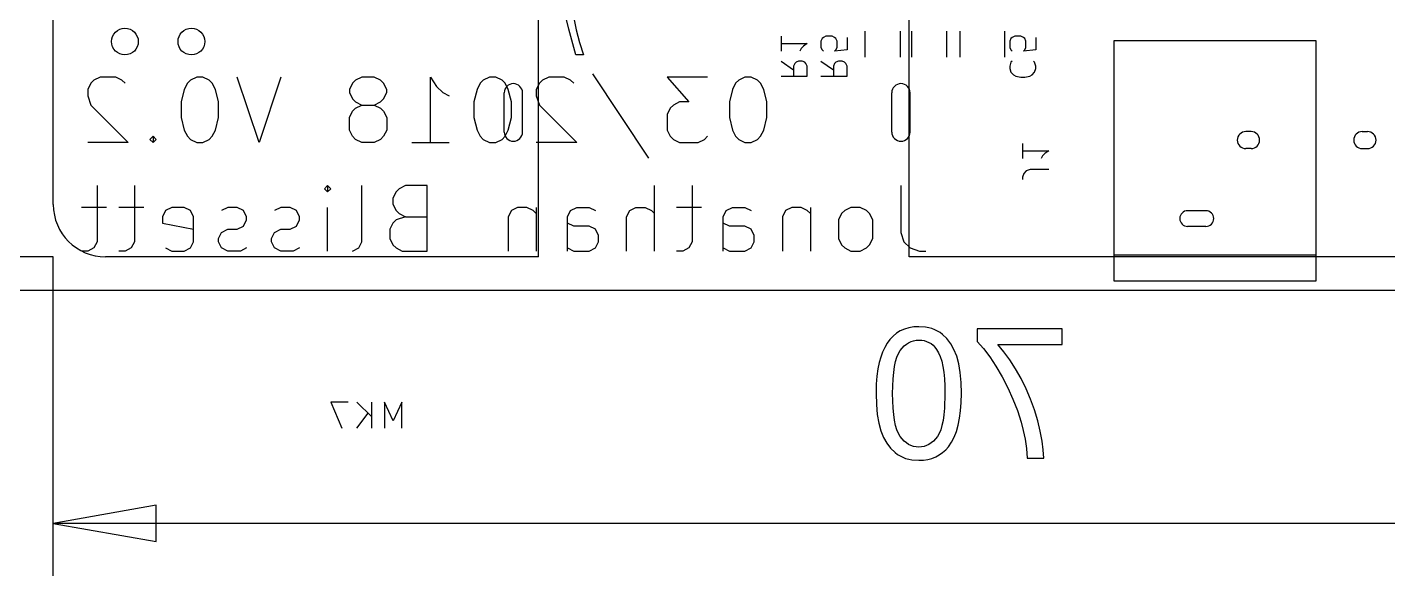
# Model space of a CAD drawing. Extents: x -21 to 324, y -93 to 158.
# Drawn here: x 134.6 to 186.6, y -66.7 to -45.7 of the extents above; entities that cross this region are included whole.
import ezdxf

# ---------------------------------------------------------------- set-up
doc = ezdxf.new("R2010")
doc.units = 0
doc.header["$LTSCALE"] = 10
doc.layers.add('BLACK', color=7, linetype='CONTINUOUS')

msp = doc.modelspace()

# ---------------------------------------------------------------- linework, layer by layer
at = {"layer": 'BLACK', "color": 7, "linetype": 'CONTINUOUS'}
for p, q in [((135.615, -52.51), (135.615, 53.33)), ((154.156, -54.511), (154.156, -44.989)), ((155.317, -45.809), (155.178, -45.235)), ((155.42, -44.951), (155.602, -45.835)), ((168.329, -54.511), (168.329, -44.989)), ((155.587, -46.792), (155.317, -45.809)), ((155.602, -45.835), (155.733, -46.316)), ((163.432, -46.072), (163.432, -46.644)), ((165.003, -46.168), (164.956, -46.263)), ((164.956, -46.263), (164.956, -46.501)), ((165.051, -46.12), (165.003, -46.168)), ((165.146, -46.072), (165.051, -46.12)), ((165.384, -46.072), (165.146, -46.072)), ((165.479, -46.12), (165.384, -46.072)), ((165.527, -46.168), (165.479, -46.12)), ((165.575, -46.263), (165.527, -46.168)), ((165.575, -46.501), (165.575, -46.263)), ((165.956, -46.12), (165.956, -46.596)), ((166.633, -45.882), (166.633, -46.882)), ((167.993, -46.882), (167.993, -45.882)), ((168.411, -45.882), (168.411, -46.882)), ((169.771, -46.882), (169.771, -45.882)), ((170.273, -46.882), (170.273, -45.882)), ((171.973, -45.882), (171.973, -46.882)), ((172.218, -46.168), (172.171, -46.263)), ((172.171, -46.263), (172.171, -46.501)), ((172.266, -46.12), (172.218, -46.168)), ((172.361, -46.072), (172.266, -46.12)), ((172.599, -46.072), (172.361, -46.072)), ((172.694, -46.12), (172.599, -46.072)), ((172.742, -46.168), (172.694, -46.12)), ((172.79, -46.263), (172.742, -46.168)), ((172.79, -46.501), (172.79, -46.263)), ((173.171, -46.12), (173.171, -46.596)), ((176.163, -55.442), (176.163, -46.242)), ((176.163, -46.242), (183.863, -46.242)), ((183.863, -46.242), (183.863, -55.442)), ((155.885, -46.792), (155.587, -46.792)), ((155.733, -46.316), (155.885, -46.792)), ((163.432, -46.358), (164.432, -46.358)), ((164.194, -46.549), (164.146, -46.644)), ((164.289, -46.453), (164.194, -46.549)), ((164.432, -46.358), (164.289, -46.453)), ((164.956, -46.501), (165.003, -46.596)), ((165.003, -46.596), (165.051, -46.644)), ((165.956, -46.596), (165.479, -46.644)), ((165.479, -46.644), (165.527, -46.596)), ((165.527, -46.596), (165.575, -46.501)), ((172.171, -46.501), (172.218, -46.596)), ((172.218, -46.596), (172.266, -46.644)), ((173.171, -46.596), (172.694, -46.644)), ((172.694, -46.644), (172.742, -46.596)), ((172.742, -46.596), (172.79, -46.501)), ((163.432, -47.025), (163.908, -47.358)), ((163.955, -47.12), (163.908, -47.215)), ((163.908, -47.215), (163.908, -47.596)), ((164.003, -47.072), (163.955, -47.12)), ((164.098, -47.025), (164.003, -47.072)), ((164.241, -47.025), (164.098, -47.025)), ((164.336, -47.072), (164.241, -47.025)), ((164.384, -47.12), (164.336, -47.072)), ((164.432, -47.215), (164.384, -47.12)), ((164.432, -47.596), (164.432, -47.215)), ((164.956, -47.025), (165.432, -47.358)), ((165.479, -47.12), (165.432, -47.215)), ((165.432, -47.215), (165.432, -47.596)), ((165.527, -47.072), (165.479, -47.12)), ((165.622, -47.025), (165.527, -47.072)), ((165.765, -47.025), (165.622, -47.025)), ((165.86, -47.072), (165.765, -47.025)), ((165.908, -47.12), (165.86, -47.072)), ((165.956, -47.215), (165.908, -47.12)), ((165.956, -47.596), (165.956, -47.215)), ((172.218, -47.072), (172.171, -47.215)), ((172.171, -47.215), (172.171, -47.311)), ((172.171, -47.311), (172.218, -47.453)), ((172.266, -47.025), (172.218, -47.072)), ((173.123, -47.072), (173.075, -47.025)), ((173.171, -47.215), (173.123, -47.072)), ((173.123, -47.453), (173.171, -47.311)), ((173.171, -47.311), (173.171, -47.215)), ((137.172, -47.756), (137.053, -47.875)), ((137.41, -47.637), (137.172, -47.756)), ((138.006, -47.637), (137.41, -47.637)), ((138.244, -47.756), (138.006, -47.637)), ((138.363, -47.875), (138.244, -47.756)), ((140.863, -47.756), (140.744, -47.875)), ((141.101, -47.637), (140.863, -47.756)), ((141.339, -47.637), (141.101, -47.637)), ((141.577, -47.756), (141.339, -47.637)), ((141.696, -47.875), (141.577, -47.756)), ((143.482, -50.137), (142.649, -47.637)), ((144.315, -47.637), (143.482, -50.137)), ((147.172, -47.756), (147.053, -47.875)), ((147.41, -47.637), (147.172, -47.756)), ((147.887, -47.637), (147.41, -47.637)), ((148.125, -47.756), (147.887, -47.637)), ((148.244, -47.875), (148.125, -47.756)), ((150.029, -50.137), (150.029, -47.637)), ((150.029, -47.637), (150.268, -47.994)), ((152.053, -47.756), (151.934, -47.875)), ((152.291, -47.637), (152.053, -47.756)), ((152.529, -47.637), (152.291, -47.637)), ((152.768, -47.756), (152.529, -47.637)), ((152.887, -47.875), (152.768, -47.756)), ((154.315, -47.756), (154.196, -47.875)), ((154.553, -47.637), (154.315, -47.756)), ((155.149, -47.637), (154.553, -47.637)), ((155.387, -47.756), (155.149, -47.637)), ((155.506, -47.875), (155.387, -47.756)), ((156.22, -47.518), (158.363, -50.732)), ((160.625, -47.637), (159.077, -47.637)), ((159.077, -47.637), (159.91, -48.589)), ((161.815, -47.756), (161.696, -47.875)), ((162.053, -47.637), (161.815, -47.756)), ((162.291, -47.637), (162.053, -47.637)), ((162.529, -47.756), (162.291, -47.637)), ((162.649, -47.875), (162.529, -47.756)), ((163.432, -47.596), (164.432, -47.596)), ((164.956, -47.596), (165.956, -47.596)), ((172.218, -47.453), (172.314, -47.549)), ((172.314, -47.549), (172.409, -47.596)), ((172.409, -47.596), (172.599, -47.644)), ((172.599, -47.644), (172.742, -47.644)), ((172.742, -47.644), (172.933, -47.596)), ((172.933, -47.596), (173.028, -47.549)), ((173.028, -47.549), (173.123, -47.453)), ((137.053, -47.875), (136.934, -48.113)), ((136.934, -48.113), (136.934, -48.351)), ((136.934, -48.351), (137.053, -48.708)), ((140.625, -48.113), (140.506, -48.589)), ((140.744, -47.875), (140.625, -48.113)), ((141.815, -48.113), (141.696, -47.875)), ((141.934, -48.589), (141.815, -48.113)), ((147.053, -47.875), (146.934, -48.113)), ((146.934, -48.113), (146.934, -48.232)), ((146.934, -48.232), (147.053, -48.47)), ((148.363, -48.113), (148.244, -47.875)), ((148.244, -48.47), (148.363, -48.232)), ((148.363, -48.232), (148.363, -48.113)), ((150.268, -47.994), (150.506, -48.232)), ((150.506, -48.232), (150.744, -48.351)), ((151.815, -48.113), (151.696, -48.589)), ((151.934, -47.875), (151.815, -48.113)), ((152.852, -49.739), (152.852, -48.239)), ((153.006, -48.113), (152.887, -47.875)), ((153.125, -48.589), (153.006, -48.113)), ((153.552, -49.739), (153.552, -48.239)), ((154.196, -47.875), (154.077, -48.113)), ((154.077, -48.113), (154.077, -48.351)), ((154.077, -48.351), (154.196, -48.708)), ((161.577, -48.113), (161.458, -48.589)), ((161.696, -47.875), (161.577, -48.113)), ((162.768, -48.113), (162.649, -47.875)), ((162.887, -48.589), (162.768, -48.113)), ((167.662, -49.739), (167.662, -48.239)), ((168.362, -49.739), (168.362, -48.239)), ((137.053, -48.708), (138.482, -50.137)), ((140.506, -48.589), (140.506, -49.185)), ((141.934, -49.185), (141.934, -48.589)), ((147.053, -48.47), (147.172, -48.589)), ((147.053, -48.946), (147.172, -48.827)), ((147.172, -48.589), (147.41, -48.708)), ((147.172, -48.827), (147.41, -48.708)), ((147.41, -48.708), (147.887, -48.708)), ((147.887, -48.708), (148.125, -48.589)), ((147.887, -48.708), (148.125, -48.827)), ((148.125, -48.589), (148.244, -48.47)), ((148.125, -48.827), (148.244, -48.946)), ((151.696, -48.589), (151.696, -49.185)), ((153.125, -49.185), (153.125, -48.589)), ((154.196, -48.708), (155.625, -50.137)), ((159.196, -48.827), (159.077, -49.065)), ((159.315, -48.708), (159.196, -48.827)), ((159.553, -48.589), (159.315, -48.708)), ((159.91, -48.589), (159.553, -48.589)), ((161.458, -48.589), (161.458, -49.185)), ((162.887, -49.185), (162.887, -48.589)), ((140.506, -49.185), (140.625, -49.661)), ((141.815, -49.661), (141.934, -49.185)), ((146.934, -49.185), (147.053, -48.946)), ((146.934, -49.661), (146.934, -49.185)), ((148.244, -48.946), (148.363, -49.185)), ((148.363, -49.185), (148.363, -49.661)), ((151.696, -49.185), (151.815, -49.661)), ((153.006, -49.661), (153.125, -49.185)), ((159.077, -49.065), (159.077, -49.661)), ((161.458, -49.185), (161.577, -49.661)), ((162.768, -49.661), (162.887, -49.185)), ((139.434, -49.899), (139.315, -50.018)), ((139.553, -50.018), (139.434, -49.899)), ((139.434, -49.899), (139.434, -50.137)), ((140.625, -49.661), (140.744, -49.899)), ((140.744, -49.899), (140.863, -50.018)), ((141.577, -50.018), (141.696, -49.899)), ((141.696, -49.899), (141.815, -49.661)), ((147.053, -49.899), (146.934, -49.661)), ((147.172, -50.018), (147.053, -49.899)), ((148.244, -49.899), (148.125, -50.018)), ((148.363, -49.661), (148.244, -49.899)), ((151.815, -49.661), (151.934, -49.899)), ((151.934, -49.899), (152.053, -50.018)), ((152.768, -50.018), (152.887, -49.899)), ((152.887, -49.899), (153.006, -49.661)), ((159.077, -49.661), (159.196, -49.899)), ((159.196, -49.899), (159.315, -50.018)), ((160.506, -50.018), (160.625, -49.899)), ((161.577, -49.661), (161.696, -49.899)), ((161.696, -49.899), (161.815, -50.018)), ((162.529, -50.018), (162.649, -49.899)), ((162.649, -49.899), (162.768, -49.661)), ((181.393, -49.72), (181.193, -49.72)), ((185.643, -49.72), (185.843, -49.72)), ((138.482, -50.137), (136.934, -50.137)), ((139.315, -50.018), (139.434, -50.137)), ((139.434, -50.137), (139.553, -50.018)), ((140.863, -50.018), (141.101, -50.137)), ((141.101, -50.137), (141.339, -50.137)), ((141.339, -50.137), (141.577, -50.018)), ((147.41, -50.137), (147.172, -50.018)), ((147.887, -50.137), (147.41, -50.137)), ((148.125, -50.018), (147.887, -50.137)), ((149.315, -50.137), (150.744, -50.137)), ((152.053, -50.018), (152.291, -50.137)), ((152.291, -50.137), (152.529, -50.137)), ((152.529, -50.137), (152.768, -50.018)), ((155.625, -50.137), (154.077, -50.137)), ((159.315, -50.018), (159.553, -50.137)), ((159.553, -50.137), (160.268, -50.137)), ((160.268, -50.137), (160.506, -50.018)), ((161.815, -50.018), (162.053, -50.137)), ((162.053, -50.137), (162.291, -50.137)), ((162.291, -50.137), (162.529, -50.018)), ((172.661, -50.175), (172.661, -50.747)), ((181.393, -50.37), (181.193, -50.37)), ((185.643, -50.37), (185.843, -50.37)), ((172.661, -50.461), (173.661, -50.461)), ((173.423, -50.651), (173.375, -50.747)), ((173.518, -50.556), (173.423, -50.651)), ((173.661, -50.461), (173.518, -50.556)), ((172.708, -51.318), (172.661, -51.461)), ((172.661, -51.461), (172.661, -51.556)), ((172.804, -51.223), (172.708, -51.318)), ((172.946, -51.175), (172.804, -51.223)), ((173.661, -51.175), (172.946, -51.175)), ((137.291, -51.787), (137.291, -53.93)), ((138.72, -51.787), (138.72, -53.93)), ((145.982, -51.906), (146.101, -51.787)), ((146.101, -52.025), (145.982, -51.906)), ((146.101, -51.787), (146.22, -51.906)), ((146.101, -51.787), (146.101, -52.025)), ((146.22, -51.906), (146.101, -52.025)), ((147.41, -53.93), (147.41, -51.787)), ((148.839, -51.906), (148.72, -52.025)), ((149.077, -51.787), (148.839, -51.906)), ((149.91, -51.787), (149.077, -51.787)), ((149.91, -54.287), (149.91, -51.787)), ((158.601, -54.287), (158.601, -51.787)), ((160.029, -51.787), (160.029, -53.93)), ((168.006, -51.787), (168.006, -53.573)), ((148.72, -52.025), (148.601, -52.263)), ((148.601, -52.263), (148.601, -52.501)), ((148.601, -52.501), (148.72, -52.739)), ((137.649, -52.62), (136.696, -52.62)), ((139.077, -52.62), (138.125, -52.62)), ((139.91, -52.739), (139.791, -52.977)), ((139.791, -52.977), (139.791, -53.215)), ((140.149, -52.62), (139.91, -52.739)), ((140.625, -52.62), (140.149, -52.62)), ((140.863, -52.739), (140.625, -52.62)), ((140.982, -52.977), (140.863, -52.739)), ((140.982, -53.93), (140.982, -52.977)), ((142.291, -52.62), (142.053, -52.739)), ((142.649, -52.62), (142.291, -52.62)), ((142.887, -52.739), (142.649, -52.62)), ((143.006, -52.977), (142.887, -52.739)), ((143.006, -53.096), (143.006, -52.977)), ((144.315, -52.62), (144.077, -52.739)), ((144.672, -52.62), (144.315, -52.62)), ((144.91, -52.739), (144.672, -52.62)), ((145.029, -52.977), (144.91, -52.739)), ((145.029, -53.096), (145.029, -52.977)), ((146.101, -54.287), (146.101, -52.62)), ((148.72, -52.739), (148.839, -52.858)), ((149.077, -52.977), (148.72, -53.096)), ((148.839, -52.858), (149.077, -52.977)), ((149.077, -52.977), (149.91, -52.977)), ((153.125, -52.739), (153.006, -52.977)), ((153.006, -52.977), (153.006, -54.287)), ((153.363, -52.62), (153.125, -52.739)), ((153.72, -52.62), (153.363, -52.62)), ((153.958, -52.739), (153.72, -52.62)), ((154.077, -52.858), (153.958, -52.739)), ((154.077, -52.62), (154.077, -54.287)), ((155.268, -52.977), (155.387, -52.739)), ((155.268, -54.287), (155.268, -52.977)), ((155.387, -52.739), (155.625, -52.62)), ((155.625, -52.62), (156.101, -52.62)), ((156.101, -52.62), (156.339, -52.739)), ((157.529, -52.977), (157.649, -52.739)), ((157.529, -54.287), (157.529, -52.977)), ((157.649, -52.739), (157.887, -52.62)), ((157.887, -52.62), (158.244, -52.62)), ((158.244, -52.62), (158.482, -52.739)), ((158.482, -52.739), (158.601, -52.858)), ((160.387, -52.62), (159.434, -52.62)), ((161.22, -52.977), (161.339, -52.739)), ((161.22, -54.287), (161.22, -52.977)), ((161.339, -52.739), (161.577, -52.62)), ((161.577, -52.62), (162.053, -52.62)), ((162.053, -52.62), (162.291, -52.739)), ((163.601, -52.739), (163.482, -52.977)), ((163.482, -52.977), (163.482, -54.287)), ((163.839, -52.62), (163.601, -52.739)), ((164.196, -52.62), (163.839, -52.62)), ((164.434, -52.739), (164.196, -52.62)), ((164.553, -52.858), (164.434, -52.739)), ((164.553, -52.62), (164.553, -54.287)), ((165.744, -52.858), (165.625, -53.096)), ((165.863, -52.739), (165.744, -52.858)), ((166.101, -52.62), (165.863, -52.739)), ((166.458, -52.62), (166.101, -52.62)), ((166.696, -52.739), (166.458, -52.62)), ((166.815, -52.858), (166.696, -52.739)), ((166.934, -53.096), (166.815, -52.858)), ((179.668, -52.745), (178.968, -52.745)), ((139.791, -53.215), (140.982, -53.454)), ((142.053, -53.573), (142.291, -53.454)), ((142.291, -53.454), (142.649, -53.454)), ((142.649, -53.454), (142.887, -53.335)), ((142.887, -53.335), (143.006, -53.096)), ((144.077, -53.573), (144.315, -53.454)), ((144.315, -53.454), (144.672, -53.454)), ((144.672, -53.454), (144.91, -53.335)), ((144.91, -53.335), (145.029, -53.096)), ((148.601, -53.215), (148.482, -53.454)), ((148.482, -53.454), (148.482, -53.811)), ((148.72, -53.096), (148.601, -53.215)), ((155.506, -53.335), (155.268, -53.215)), ((156.101, -53.335), (155.506, -53.335)), ((156.339, -53.454), (156.101, -53.335)), ((156.458, -53.692), (156.339, -53.454)), ((161.458, -53.335), (161.22, -53.215)), ((162.053, -53.335), (161.458, -53.335)), ((162.291, -53.454), (162.053, -53.335)), ((162.41, -53.692), (162.291, -53.454)), ((165.625, -53.096), (165.625, -53.811)), ((166.934, -53.811), (166.934, -53.096)), ((179.668, -53.345), (178.968, -53.345)), ((137.291, -53.93), (137.172, -54.168)), ((138.72, -53.93), (138.601, -54.168)), ((140.863, -54.168), (140.982, -53.93)), ((141.934, -53.811), (142.053, -53.573)), ((141.934, -53.93), (141.934, -53.811)), ((142.053, -54.168), (141.934, -53.93)), ((143.958, -53.811), (144.077, -53.573)), ((143.958, -53.93), (143.958, -53.811)), ((144.077, -54.168), (143.958, -53.93)), ((147.291, -54.168), (147.41, -53.93)), ((148.482, -53.811), (148.601, -54.049)), ((148.601, -54.049), (148.72, -54.168)), ((156.339, -54.168), (156.458, -53.93)), ((156.458, -53.93), (156.458, -53.692)), ((160.029, -53.93), (159.91, -54.168)), ((162.291, -54.168), (162.41, -53.93)), ((162.41, -53.93), (162.41, -53.692)), ((165.625, -53.811), (165.744, -54.049)), ((165.744, -54.049), (165.863, -54.168)), ((166.696, -54.168), (166.815, -54.049)), ((166.815, -54.049), (166.934, -53.811)), ((168.006, -53.573), (168.125, -53.93)), ((168.125, -53.93), (168.363, -54.168)), ((135.619, -54.511), (118.577, -54.511)), ((135.615, -66.7), (135.615, -54.51)), ((136.934, -54.287), (136.696, -54.287)), ((137.172, -54.168), (136.934, -54.287)), ((154.156, -54.511), (137.619, -54.511)), ((138.363, -54.287), (138.125, -54.287)), ((138.601, -54.168), (138.363, -54.287)), ((139.91, -54.168), (140.149, -54.287)), ((140.149, -54.287), (140.625, -54.287)), ((140.625, -54.287), (140.863, -54.168)), ((142.291, -54.287), (142.053, -54.168)), ((142.768, -54.287), (142.291, -54.287)), ((143.006, -54.168), (142.768, -54.287)), ((144.315, -54.287), (144.077, -54.168)), ((144.791, -54.287), (144.315, -54.287)), ((145.029, -54.168), (144.791, -54.287)), ((147.053, -54.287), (147.291, -54.168)), ((148.72, -54.168), (148.958, -54.287)), ((148.958, -54.287), (149.91, -54.287)), ((155.268, -54.168), (155.506, -54.287)), ((155.506, -54.287), (156.101, -54.287)), ((156.101, -54.287), (156.339, -54.168)), ((159.672, -54.287), (159.434, -54.287)), ((159.91, -54.168), (159.672, -54.287)), ((161.22, -54.168), (161.458, -54.287)), ((161.458, -54.287), (162.053, -54.287)), ((162.053, -54.287), (162.291, -54.168)), ((165.863, -54.168), (166.101, -54.287)), ((166.101, -54.287), (166.458, -54.287)), ((166.458, -54.287), (166.696, -54.168)), ((203.619, -54.511), (168.329, -54.511)), ((168.363, -54.168), (168.72, -54.287)), ((168.72, -54.287), (168.958, -54.287)), ((183.863, -54.442), (176.163, -54.442)), ((183.863, -55.442), (176.163, -55.442)), ((76, -55.78), (238.56, -55.78)), ((168.5, -57.189), (168.317, -57.22)), ((168.695, -57.179), (168.5, -57.189)), ((168.956, -57.198), (168.695, -57.179)), ((167.593, -57.665), (167.487, -57.808)), ((167.712, -57.539), (167.593, -57.665)), ((167.844, -57.431), (167.712, -57.539)), ((167.989, -57.341), (167.844, -57.431)), ((168.147, -57.27), (167.989, -57.341)), ((168.317, -57.22), (168.147, -57.27)), ((168.399, -57.744), (168.496, -57.713)), ((168.496, -57.713), (168.596, -57.694)), ((168.596, -57.694), (168.702, -57.687)), ((168.702, -57.687), (168.805, -57.693)), ((168.805, -57.693), (168.902, -57.71)), ((168.902, -57.71), (168.995, -57.738)), ((169.078, -57.22), (168.956, -57.198)), ((169.194, -57.253), (169.078, -57.22)), ((169.304, -57.294), (169.194, -57.253)), ((169.409, -57.344), (169.304, -57.294)), ((169.508, -57.404), (169.409, -57.344)), ((169.6, -57.472), (169.508, -57.404)), ((169.769, -57.635), (169.6, -57.472)), ((169.916, -57.828), (169.769, -57.635)), ((170.932, -57.264), (170.932, -57.742)), ((174.169, -57.264), (170.932, -57.264)), ((174.169, -57.854), (174.169, -57.264)), ((167.311, -58.147), (167.239, -58.341)), ((167.394, -57.969), (167.311, -58.147)), ((167.487, -57.808), (167.394, -57.969)), ((167.858, -58.348), (167.916, -58.208)), ((167.916, -58.208), (167.984, -58.093)), ((167.984, -58.093), (168.058, -57.998)), ((168.058, -57.998), (168.137, -57.916)), ((168.137, -57.916), (168.22, -57.846)), ((168.22, -57.846), (168.307, -57.789)), ((168.307, -57.789), (168.399, -57.744)), ((168.995, -57.738), (169.082, -57.777)), ((169.082, -57.777), (169.164, -57.827)), ((169.164, -57.827), (169.24, -57.889)), ((169.24, -57.889), (169.311, -57.962)), ((169.311, -57.962), (169.377, -58.045)), ((169.377, -58.045), (169.451, -58.172)), ((169.451, -58.172), (169.516, -58.322)), ((170.04, -58.052), (169.916, -57.828)), ((170.143, -58.306), (170.04, -58.052)), ((170.932, -57.742), (171.17, -58.017)), ((171.17, -58.017), (171.408, -58.334)), ((171.72, -57.854), (174.169, -57.854)), ((171.95, -58.136), (171.72, -57.854)), ((172.174, -58.448), (171.95, -58.136)), ((167.177, -58.552), (167.128, -58.79)), ((167.239, -58.341), (167.177, -58.552)), ((167.736, -58.924), (167.768, -58.706)), ((167.768, -58.706), (167.808, -58.514)), ((167.808, -58.514), (167.858, -58.348)), ((169.516, -58.322), (169.57, -58.497)), ((169.57, -58.497), (169.615, -58.696)), ((169.615, -58.696), (169.65, -58.919)), ((170.223, -58.598), (170.143, -58.306)), ((170.28, -58.934), (170.223, -58.598)), ((171.408, -58.334), (171.644, -58.692)), ((171.644, -58.692), (171.879, -59.093)), ((172.391, -58.79), (172.174, -58.448)), ((167.093, -59.067), (167.072, -59.381)), ((167.128, -58.79), (167.093, -59.067)), ((167.696, -59.734), (167.714, -59.168)), ((167.714, -59.168), (167.736, -58.924)), ((169.65, -58.919), (169.674, -59.167)), ((169.674, -59.167), (169.689, -59.438)), ((170.314, -59.312), (170.28, -58.934)), ((171.879, -59.093), (172.1, -59.517)), ((172.602, -59.162), (172.391, -58.79)), ((172.797, -59.554), (172.602, -59.162)), ((167.072, -59.381), (167.065, -59.734)), ((167.065, -59.734), (167.076, -60.153)), ((167.714, -60.297), (167.696, -59.734)), ((169.694, -59.734), (169.676, -60.298)), ((169.689, -59.438), (169.694, -59.734)), ((170.325, -59.734), (170.314, -59.312)), ((170.317, -60.074), (170.325, -59.734)), ((172.1, -59.517), (172.294, -59.947)), ((172.968, -59.953), (172.797, -59.554)), ((146.89, -60.058), (146.223, -60.058)), ((146.223, -60.058), (146.652, -61.058)), ((147.223, -60.058), (147.795, -60.63)), ((147.795, -61.058), (147.795, -60.058)), ((148.604, -60.773), (148.271, -60.058)), ((148.271, -60.058), (148.271, -61.058)), ((148.938, -60.058), (148.604, -60.773)), ((148.938, -61.058), (148.938, -60.058)), ((167.076, -60.153), (167.11, -60.529)), ((167.736, -60.54), (167.714, -60.297)), ((169.676, -60.298), (169.654, -60.541)), ((170.294, -60.389), (170.317, -60.074)), ((172.294, -59.947), (172.462, -60.383)), ((173.115, -60.36), (172.968, -59.953)), ((147.223, -61.058), (147.652, -60.487)), ((167.11, -60.529), (167.166, -60.863)), ((167.768, -60.757), (167.736, -60.54)), ((167.808, -60.949), (167.768, -60.757)), ((169.622, -60.759), (169.582, -60.951)), ((169.654, -60.541), (169.622, -60.759)), ((170.202, -60.946), (170.256, -60.68)), ((170.256, -60.68), (170.294, -60.389)), ((172.462, -60.383), (172.603, -60.825)), ((172.603, -60.825), (172.687, -61.146)), ((173.238, -60.774), (173.115, -60.36)), ((173.335, -61.176), (173.238, -60.774)), ((167.166, -60.863), (167.245, -61.154)), ((167.245, -61.154), (167.347, -61.409)), ((167.858, -61.115), (167.808, -60.949)), ((167.916, -61.256), (167.858, -61.115)), ((167.984, -61.371), (167.916, -61.256)), ((169.474, -61.258), (169.406, -61.373)), ((169.532, -61.117), (169.474, -61.258)), ((169.582, -60.951), (169.532, -61.117)), ((170.047, -61.405), (170.132, -61.188)), ((170.132, -61.188), (170.202, -60.946)), ((172.687, -61.146), (172.754, -61.483)), ((173.407, -61.548), (173.335, -61.176)), ((167.347, -61.409), (167.471, -61.633)), ((167.471, -61.633), (167.617, -61.827)), ((167.617, -61.827), (167.786, -61.99)), ((168.058, -61.467), (167.984, -61.371)), ((168.136, -61.55), (168.058, -61.467)), ((168.219, -61.62), (168.136, -61.55)), ((168.306, -61.678), (168.219, -61.62)), ((168.397, -61.723), (168.306, -61.678)), ((168.492, -61.755), (168.397, -61.723)), ((168.591, -61.774), (168.492, -61.755)), ((168.695, -61.78), (168.591, -61.774)), ((168.798, -61.774), (168.695, -61.78)), ((168.898, -61.755), (168.798, -61.774)), ((168.993, -61.723), (168.898, -61.755)), ((169.084, -61.678), (168.993, -61.723)), ((169.171, -61.621), (169.084, -61.678)), ((169.253, -61.551), (169.171, -61.621)), ((169.332, -61.468), (169.253, -61.551)), ((169.406, -61.373), (169.332, -61.468)), ((169.723, -61.888), (169.831, -61.766)), ((169.831, -61.766), (169.947, -61.598)), ((169.947, -61.598), (170.047, -61.405)), ((172.754, -61.483), (172.805, -61.834)), ((172.805, -61.834), (172.839, -62.2)), ((173.451, -61.889), (173.407, -61.548)), ((167.786, -61.99), (167.879, -62.059)), ((167.879, -62.059), (167.978, -62.119)), ((167.978, -62.119), (168.082, -62.17)), ((168.082, -62.17), (168.193, -62.211)), ((168.193, -62.211), (168.31, -62.243)), ((168.31, -62.243), (168.432, -62.266)), ((168.432, -62.266), (168.695, -62.285)), ((168.695, -62.285), (168.871, -62.277)), ((168.871, -62.277), (169.037, -62.253)), ((169.037, -62.253), (169.194, -62.212)), ((169.194, -62.212), (169.34, -62.155)), ((169.34, -62.155), (169.477, -62.082)), ((169.477, -62.082), (169.605, -61.993)), ((169.605, -61.993), (169.723, -61.888)), ((172.839, -62.2), (173.47, -62.2)), ((173.47, -62.2), (173.451, -61.889)), ((139.554, -64.005), (135.615, -64.7)), ((139.554, -65.394), (139.554, -64.005)), ((135.615, -64.7), (139.554, -65.394)), ((205.615, -64.7), (135.615, -64.7))]:
    msp.add_line(p, q, dxfattribs=at)
for centre in [(138.357, -46.28), (140.897, -46.28)]:
    msp.add_circle(centre, 0.51, dxfattribs=at)
for centre, radius, start, end in [((153.202, -48.239), 0.35, 0, 180), ((168.012, -48.239), 0.35, 0, 180), ((153.202, -49.739), 0.35, 180, 0), ((168.012, -49.739), 0.35, 180, 0), ((181.193, -50.045), 0.325, 90, 270), ((181.393, -50.045), 0.325, 270, 90), ((185.643, -50.045), 0.325, 90, 270), ((185.843, -50.045), 0.325, 270, 90), ((137.619, -52.506), 2, 180, 270), ((178.968, -53.045), 0.3, 90, 270), ((179.668, -53.045), 0.3, 270, 90)]:
    msp.add_arc(centre, radius, start, end, dxfattribs=at)

doc.saveas('drawing.dxf')
